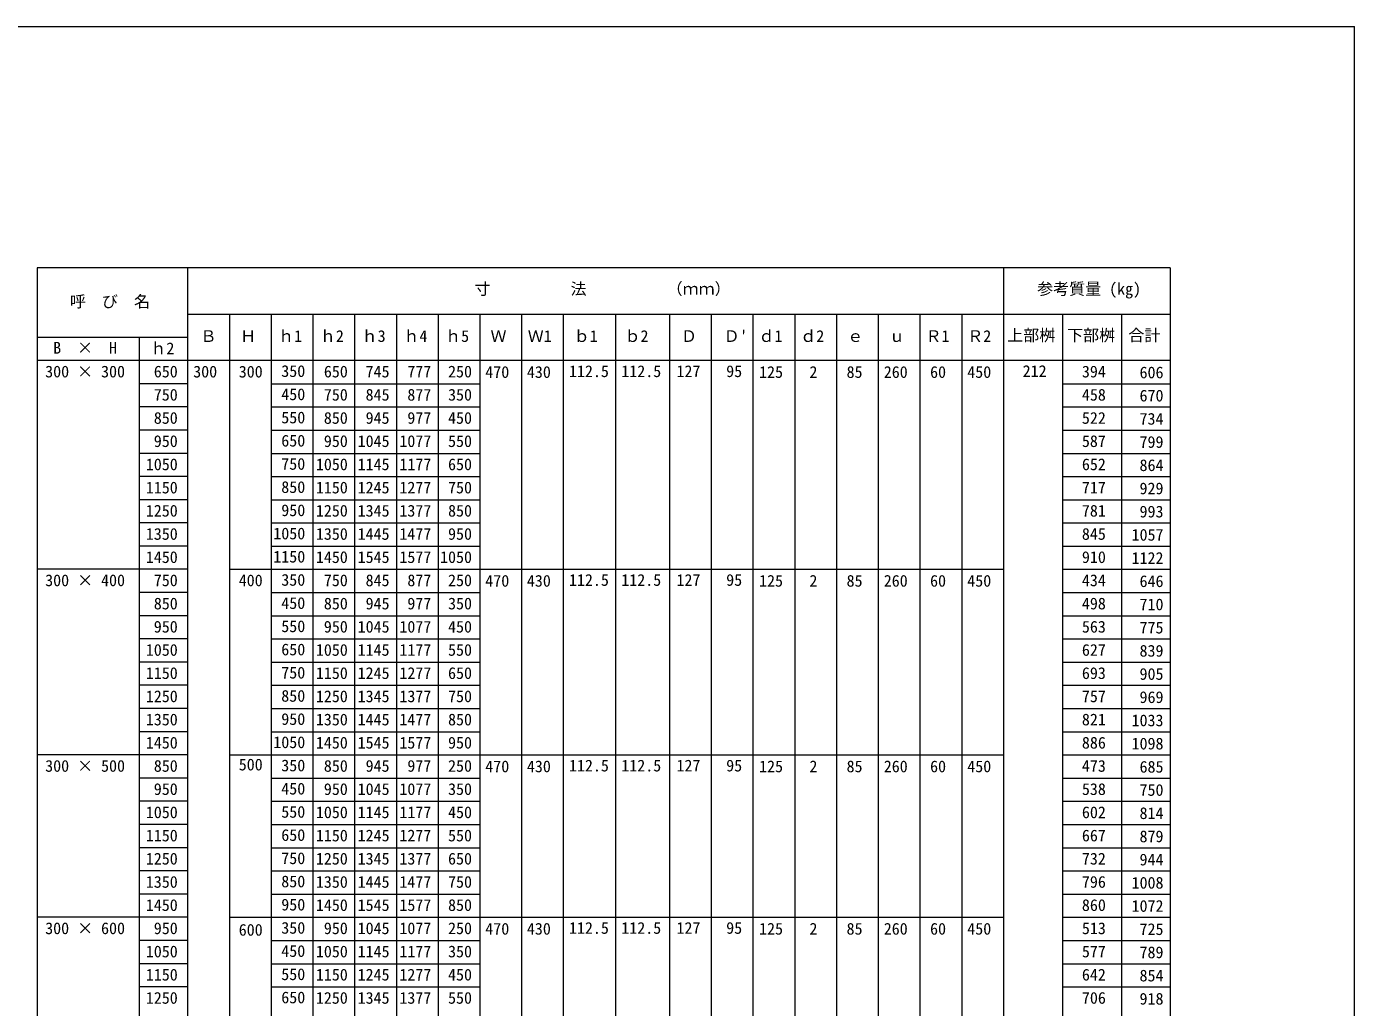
# Model space of a CAD drawing. Units: millimetres at full size; details may follow other scales. Extents: x 50430 to 101606, y 69050 to 91573.
# Drawn here: x 56862 to 60621, y 80015 to 82791 of the extents above; entities that cross this region are included whole.
import ezdxf
from ezdxf.enums import TextEntityAlignment as Align

# ---------------------------------------------------------------- set-up
doc = ezdxf.new("R2010")
doc.units = ezdxf.units.MM
doc.header["$LTSCALE"] = 50
doc.layers.add('寸法表', color=7, linetype='Continuous', lineweight=13)
doc.layers.add('枠', color=7, linetype='Continuous', lineweight=5)
doc.styles.add('ＭＳ ゴシック', font='')
doc.styles.get('ＭＳ ゴシック').set_extended_font_data('MS Gothic')

msp = doc.modelspace()

# ---------------------------------------------------------------- linework, layer by layer
at = {"layer": '寸法表'}
for p, q in [((56891.83, 82108.34), (56891.83, 78759.48)), ((60099.35, 82108.34), (56891.83, 82108.34)), ((57317.83, 82108.34), (57317.83, 78759.48)), ((59627.5, 82108.34), (59627.5, 78759.48)), ((60099.35, 82108.34), (60099.35, 78759.48)), ((57317.83, 81977.02), (60099.35, 81977.02)), ((57436.02, 81977.02), (57436.02, 78759.48)), ((57554.22, 81977.02), (57554.22, 78759.48)), ((57672.42, 81977.02), (57672.42, 78759.48)), ((57790.61, 81977.02), (57790.61, 78759.48)), ((57908.8, 81977.02), (57908.8, 78759.48)), ((58026.96, 81977.02), (58026.96, 78759.48)), ((58145.11, 81977.02), (58145.11, 78759.48)), ((58262.56, 81977.02), (58262.56, 78759.48)), ((58381.15, 81977.02), (58381.15, 78759.48)), ((58528.67, 81977.02), (58528.67, 78759.48)), ((58681.94, 81977.02), (58681.94, 78759.48)), ((58800.14, 81977.02), (58800.14, 78759.48)), ((58918.33, 81977.02), (58918.33, 78759.48)), ((59036.52, 81977.02), (59036.52, 78759.48)), ((59154.72, 81977.02), (59154.72, 78759.48)), ((59272.91, 81977.02), (59272.91, 78759.48)), ((59391.11, 81977.02), (59391.11, 78759.48)), ((59509.3, 81977.02), (59509.3, 78759.48)), ((59794.46, 81977.02), (59794.46, 78759.48)), ((59961.46, 81977.02), (59961.46, 78759.48)), ((57317.83, 81911.35), (56891.83, 81911.35)), ((57180.15, 81911.35), (57180.15, 78759.48)), ((60099.35, 81845.69), (56891.83, 81845.69)), ((57317.83, 81780.03), (57180.15, 81780.03)), ((57554.22, 81780.03), (58145.11, 81780.03)), ((59794.46, 81780.03), (60099.35, 81780.03)), ((57317.83, 81714.36), (57180.15, 81714.36)), ((57554.22, 81714.36), (58145.11, 81714.36)), ((59794.46, 81714.36), (60099.35, 81714.36)), ((57317.83, 81648.7), (57180.15, 81648.7)), ((57554.22, 81648.7), (58145.11, 81648.7)), ((59794.46, 81648.7), (60099.35, 81648.7)), ((57317.83, 81583.04), (57180.15, 81583.04)), ((57554.22, 81583.04), (58145.11, 81583.04)), ((59794.46, 81583.04), (60099.35, 81583.04)), ((57317.83, 81517.37), (57180.15, 81517.37)), ((57554.22, 81517.37), (58145.11, 81517.37)), ((59794.46, 81517.37), (60099.35, 81517.37)), ((57317.83, 81451.71), (57180.15, 81451.71)), ((57554.22, 81451.71), (58145.11, 81451.71)), ((59794.46, 81451.71), (60099.35, 81451.71)), ((57317.83, 81386.04), (57180.15, 81386.04)), ((57554.22, 81386.04), (58145.11, 81386.04)), ((59794.46, 81386.04), (60099.35, 81386.04)), ((57317.83, 81320.38), (57180.15, 81320.38)), ((57554.22, 81320.38), (58145.11, 81320.38)), ((59794.46, 81320.38), (60099.35, 81320.38)), ((57317.83, 81254.72), (56891.83, 81254.72)), ((57436.02, 81254.72), (59627.5, 81254.72)), ((59794.46, 81254.72), (60099.35, 81254.72)), ((57317.83, 81189.05), (57180.15, 81189.05)), ((57554.22, 81189.05), (58145.11, 81189.05)), ((59794.46, 81189.05), (60099.35, 81189.05)), ((57317.83, 81123.39), (57180.15, 81123.39)), ((57554.22, 81123.39), (58145.11, 81123.39)), ((59794.46, 81123.39), (60099.35, 81123.39)), ((57317.83, 81057.72), (57180.15, 81057.72)), ((57554.22, 81057.72), (58145.11, 81057.72)), ((59794.46, 81057.72), (60099.35, 81057.72)), ((57317.83, 80992.06), (57180.15, 80992.06)), ((57554.22, 80992.06), (58145.11, 80992.06)), ((59794.46, 80992.06), (60099.35, 80992.06)), ((57317.83, 80926.4), (57180.15, 80926.4)), ((57554.22, 80926.4), (58145.11, 80926.4)), ((59794.46, 80926.4), (60099.35, 80926.4)), ((57317.83, 80860.73), (57180.15, 80860.73)), ((57554.22, 80860.73), (58145.11, 80860.73)), ((59794.46, 80860.73), (60099.35, 80860.73)), ((57317.83, 80795.07), (57180.15, 80795.07)), ((57554.22, 80795.07), (58145.11, 80795.07)), ((59794.46, 80795.07), (60099.35, 80795.07)), ((57317.83, 80729.4), (56891.83, 80729.4)), ((57436.02, 80729.4), (59627.5, 80729.4)), ((59794.46, 80729.4), (60099.35, 80729.4)), ((57317.83, 80663.74), (57180.15, 80663.74)), ((57554.22, 80663.74), (58145.11, 80663.74)), ((59794.46, 80663.74), (60099.35, 80663.74)), ((57317.83, 80598.08), (57180.15, 80598.08)), ((57554.22, 80598.08), (58145.11, 80598.08)), ((59794.46, 80598.08), (60099.35, 80598.08)), ((57317.83, 80532.41), (57180.15, 80532.41)), ((57554.22, 80532.41), (58145.11, 80532.41)), ((59794.46, 80532.41), (60099.35, 80532.41)), ((57317.83, 80466.75), (57180.15, 80466.75)), ((57554.22, 80466.75), (58145.11, 80466.75)), ((59794.46, 80466.75), (60099.35, 80466.75)), ((57317.83, 80401.08), (57180.15, 80401.08)), ((57554.22, 80401.08), (58145.11, 80401.08)), ((59794.46, 80401.08), (60099.35, 80401.08)), ((57317.83, 80335.42), (57180.15, 80335.42)), ((57554.22, 80335.42), (58145.11, 80335.42)), ((59794.46, 80335.42), (60099.35, 80335.42)), ((57317.83, 80269.76), (56891.83, 80269.76)), ((57436.02, 80269.76), (59627.5, 80269.76)), ((59794.46, 80269.76), (60099.35, 80269.76)), ((57317.83, 80204.09), (57180.15, 80204.09)), ((57554.22, 80204.09), (58145.11, 80204.09)), ((59794.46, 80204.09), (60099.35, 80204.09)), ((57317.83, 80138.43), (57180.15, 80138.43)), ((57554.22, 80138.43), (58145.11, 80138.43)), ((59794.46, 80138.43), (60099.35, 80138.43)), ((57317.83, 80072.76), (57180.15, 80072.76)), ((57554.22, 80072.76), (58145.11, 80072.76)), ((59794.46, 80072.76), (60099.35, 80072.76))]:
    msp.add_line(p, q, dxfattribs=at)
at = {"layer": '枠', "color": 5, "lineweight": 13}
for p in [(52621.16, 82791.08), (60621.16, 77276.8)]:
    msp.add_line(p, (60621.16, 82791.08), dxfattribs=at)

# ---------------------------------------------------------------- texts
at = {"layer": '寸法表', "style": 'ＭＳ ゴシック'}
for s, p in [('寸\u3000\u3000\u3000\u3000\u3000法\u3000\u3000\u3000\u3000\u3000（ｍｍ）', (58129.9, 82022.13)), ('参考質量 (kg)', (59722.74, 82022.13)), ('呼\u3000び\u3000名', (56984.53, 81986.41)), ('Ｂ', (57354.1, 81888.37)), ('Ｈ', (57466.43, 81888.37)), ('ｈ1', (57574.02, 81888.37)), ('ｈ2', (57692.22, 81888.37)), ('ｈ3', (57810.41, 81888.37)), ('ｈ4', (57928.6, 81888.37)), ('ｈ5', (58046.76, 81888.37)), ('Ｗ', (58175.17, 81888.37)), ('Ｗ1', (58280.57, 81888.37)), ('ｂ1', (58410.72, 81888.37)), ('ｂ2', (58554.63, 81888.37)), ('Ｄ', (58714.41, 81888.37)), ("Ｄ'", (58835.19, 81888.37)), ('ｄ1', (58934.02, 81888.37)), ('ｄ2', (59052.22, 81888.37)), ('ｅ', (59185.13, 81888.37)), ('ｕ', (59303.33, 81888.37)), ('Ｒ1', (59406.8, 81888.37)), ('Ｒ2', (59525, 81888.37)), ('上部桝', (59638.11, 81890.64)), ('下部桝', (59807.54, 81890.64)), ('合計', (59980.89, 81890.64)), (' B  ×  H', (56914.45, 81855.23)), ('ｈ2', (57212.21, 81853.67)), ('300 × 300', (56914.45, 81788.01)), (' 650', (57199.39, 81788.01)), ('300', (57333.52, 81787.8)), (' 300', (57439.88, 81787.64)), (' 350', (57560.27, 81789.27)), (' 650', (57680.82, 81788.01)), (' 745', (57799.01, 81788.01)), (' 777', (57917.2, 81788.01)), (' 250', (58032.43, 81788.01)), ('470', (58160.45, 81786.64)), ('430', (58278.25, 81786.64)), ('112.5', (58397.39, 81788.91)), ('112.5', (58545.52, 81788.91)), ('127', (58701.75, 81788.91)), (' 95', (58819.94, 81788.91)), ('125', (58935.56, 81786.64)), ('2', (59078.09, 81786.64)), ('85', (59183.35, 81786.64)), ('260', (59288.61, 81786.64)), ('60', (59419.74, 81786.64)), ('450', (59525, 81786.64)), ('212', (59681.8, 81789.27)), ('394', (59849.56, 81787.97)), (' 750', (57199.39, 81722.34)), (' 450', (57560.27, 81723.61)), (' 750', (57680.82, 81722.34)), (' 845', (57799.01, 81722.34)), (' 877', (57917.2, 81722.34)), (' 350', (58032.43, 81722.34)), ('458', (59849.56, 81722.31)), (' 850', (57199.39, 81656.67)), (' 550', (57560.27, 81657.95)), (' 850', (57680.82, 81656.67)), (' 945', (57799.01, 81656.67)), (' 977', (57917.2, 81656.67)), (' 450', (58032.43, 81656.67)), ('522', (59849.56, 81656.64)), (' 950', (57199.39, 81591.01)), (' 650', (57560.27, 81592.28)), (' 950', (57680.82, 81591.01)), ('1045', (57799.01, 81591.01)), ('1077', (57917.2, 81591.01)), (' 550', (58032.43, 81591.01)), ('587', (59849.56, 81590.98)), ('1050', (57199.39, 81525.34)), (' 750', (57560.27, 81526.62)), ('1050', (57680.82, 81525.34)), ('1145', (57799.01, 81525.34)), ('1177', (57917.2, 81525.34)), (' 650', (58032.43, 81525.34)), ('652', (59849.56, 81525.31)), ('1150', (57199.39, 81459.68)), (' 850', (57560.27, 81460.95)), ('1150', (57680.82, 81459.68)), ('1245', (57799.01, 81459.68)), ('1277', (57917.2, 81459.68)), (' 750', (58032.43, 81459.68)), ('717', (59849.56, 81459.65)), ('1250', (57199.39, 81394.01)), (' 950', (57560.27, 81395.29)), ('1250', (57680.82, 81394.01)), ('1345', (57799.01, 81394.01)), ('1377', (57917.2, 81394.01)), (' 850', (58032.43, 81394.01)), ('781', (59849.56, 81393.99)), ('1350', (57199.39, 81328.35)), ('1050', (57560.27, 81329.62)), ('1350', (57680.82, 81328.35)), ('1445', (57799.01, 81328.35)), ('1477', (57917.2, 81328.35)), (' 950', (58032.43, 81328.35)), ('845', (59849.56, 81328.32)), ('1450', (57199.39, 81262.68)), ('1150', (57560.27, 81263.96)), ('1450', (57680.82, 81262.68)), ('1545', (57799.01, 81262.68)), ('1577', (57917.2, 81262.68)), ('1050', (58032.43, 81262.68)), ('910', (59849.56, 81262.66)), ('300 × 400', (56914.45, 81197.03)), (' 750', (57199.39, 81197.03)), (' 400', (57439.88, 81196.9)), (' 350', (57560.27, 81198.3)), (' 750', (57680.82, 81197.03)), (' 845', (57799.01, 81197.03)), (' 877', (57917.2, 81197.03)), (' 250', (58032.43, 81197.03)), ('470', (58160.45, 81195.66)), ('430', (58278.25, 81195.66)), ('112.5', (58397.39, 81197.94)), ('112.5', (58545.52, 81197.94)), ('127', (58701.75, 81197.94)), (' 95', (58819.94, 81197.94)), ('125', (58935.56, 81195.66)), ('2', (59078.09, 81195.66)), ('85', (59183.35, 81195.66)), ('260', (59288.61, 81195.66)), ('60', (59419.74, 81195.66)), ('450', (59525, 81195.66)), ('434', (59849.56, 81197)), (' 850', (57199.39, 81131.36)), (' 450', (57560.27, 81132.63)), (' 850', (57680.82, 81131.36)), (' 945', (57799.01, 81131.36)), (' 977', (57917.2, 81131.36)), (' 350', (58032.43, 81131.36)), ('498', (59849.56, 81131.33)), (' 950', (57199.39, 81065.7)), (' 550', (57560.27, 81066.97)), (' 950', (57680.82, 81065.7)), ('1045', (57799.01, 81065.7)), ('1077', (57917.2, 81065.7)), (' 450', (58032.43, 81065.7)), ('563', (59849.56, 81065.67)), ('1050', (57199.39, 81000.03)), (' 650', (57560.27, 81001.31)), ('1050', (57680.82, 81000.03)), ('1145', (57799.01, 81000.03)), ('1177', (57917.2, 81000.03)), (' 550', (58032.43, 81000.03)), ('627', (59849.56, 81000)), (' 750', (57560.27, 80935.64)), ('1150', (57199.39, 80934.37)), ('1150', (57680.82, 80934.37)), ('1245', (57799.01, 80934.37)), ('1277', (57917.2, 80934.37)), (' 650', (58032.43, 80934.37)), ('693', (59849.56, 80934.34)), ('1250', (57199.39, 80868.7)), (' 850', (57560.27, 80869.98)), ('1250', (57680.82, 80868.7)), ('1345', (57799.01, 80868.7)), ('1377', (57917.2, 80868.7)), (' 750', (58032.43, 80868.7)), ('757', (59849.56, 80868.68)), ('1350', (57199.39, 80803.04)), (' 950', (57560.27, 80804.31)), ('1350', (57680.82, 80803.04)), ('1445', (57799.01, 80803.04)), ('1477', (57917.2, 80803.04)), (' 850', (58032.43, 80803.04)), ('821', (59849.56, 80803.01)), ('1450', (57199.39, 80737.37)), ('1050', (57560.27, 80738.65)), ('1450', (57680.82, 80737.37)), ('1545', (57799.01, 80737.37)), ('1577', (57917.2, 80737.37)), (' 950', (58032.43, 80737.37)), ('886', (59849.56, 80737.35)), (' 500', (57439.88, 80675.58)), (' 350', (57560.27, 80672.99)), ('112.5', (58397.39, 80672.63)), ('112.5', (58545.52, 80672.63)), ('127', (58701.75, 80672.63)), (' 95', (58819.94, 80672.63)), ('300 × 500', (56914.45, 80671.72)), (' 850', (57199.39, 80671.72)), (' 850', (57680.82, 80671.72)), (' 945', (57799.01, 80671.72)), (' 977', (57917.2, 80671.72)), (' 250', (58032.43, 80671.72)), ('470', (58160.45, 80670.35)), ('430', (58278.25, 80670.35)), ('125', (58935.56, 80670.35)), ('2', (59078.09, 80670.35)), ('85', (59183.35, 80670.35)), ('260', (59288.61, 80670.35)), ('60', (59419.74, 80670.35)), ('450', (59525, 80670.35)), ('473', (59849.56, 80671.68)), (' 950', (57199.39, 80606.05)), (' 450', (57560.27, 80607.32)), (' 950', (57680.82, 80606.05)), ('1045', (57799.01, 80606.05)), ('1077', (57917.2, 80606.05)), (' 350', (58032.43, 80606.05)), ('538', (59849.56, 80606.02)), ('1050', (57199.39, 80540.39)), (' 550', (57560.27, 80541.66)), ('1050', (57680.82, 80540.39)), ('1145', (57799.01, 80540.39)), ('1177', (57917.2, 80540.39)), (' 450', (58032.43, 80540.39)), ('602', (59849.56, 80540.36)), ('1150', (57199.39, 80474.72)), (' 650', (57560.27, 80475.99)), ('1150', (57680.82, 80474.72)), ('1245', (57799.01, 80474.72)), ('1277', (57917.2, 80474.72)), (' 550', (58032.43, 80474.72)), ('667', (59849.56, 80474.69)), ('1250', (57199.39, 80409.05)), (' 750', (57560.27, 80410.33)), ('1250', (57680.82, 80409.05)), ('1345', (57799.01, 80409.05)), ('1377', (57917.2, 80409.05)), (' 650', (58032.43, 80409.06)), ('732', (59849.56, 80409.03)), ('1350', (57199.39, 80343.39)), (' 850', (57560.27, 80344.67)), ('1350', (57680.82, 80343.39)), ('1445', (57799.01, 80343.39)), ('1477', (57917.2, 80343.39)), (' 750', (58032.43, 80343.39)), ('796', (59849.56, 80343.36)), ('1450', (57199.39, 80277.72)), (' 950', (57560.27, 80279)), ('1450', (57680.82, 80277.72)), ('1545', (57799.01, 80277.72)), ('1577', (57917.2, 80277.72)), (' 850', (58032.43, 80277.73)), ('860', (59849.56, 80277.7)), ('300 × 600', (56914.45, 80212.07)), (' 950', (57199.39, 80212.07)), (' 600', (57439.88, 80207.74)), (' 350', (57560.27, 80213.34)), (' 950', (57680.82, 80212.07)), ('1045', (57799.01, 80212.07)), ('1077', (57917.2, 80212.07)), (' 250', (58032.43, 80212.07)), ('470', (58160.45, 80210.7)), ('430', (58278.25, 80210.7)), ('112.5', (58397.39, 80212.98)), ('112.5', (58545.52, 80212.98)), ('127', (58701.75, 80212.98)), (' 95', (58819.94, 80212.98)), ('125', (58935.56, 80210.7)), ('2', (59078.09, 80210.7)), ('85', (59183.35, 80210.7)), ('260', (59288.61, 80210.7)), ('60', (59419.74, 80210.7)), ('450', (59525, 80210.7)), ('513', (59849.56, 80212.04)), ('1050', (57199.39, 80146.4)), (' 450', (57560.27, 80147.68)), ('1050', (57680.82, 80146.4)), ('1145', (57799.01, 80146.4)), ('1177', (57917.2, 80146.4)), (' 350', (58032.43, 80146.4)), ('577', (59849.56, 80146.37)), ('1150', (57199.39, 80080.74)), (' 550', (57560.27, 80082.01)), ('1150', (57680.82, 80080.74)), ('1245', (57799.01, 80080.74)), ('1277', (57917.2, 80080.74)), (' 450', (58032.43, 80080.74)), ('642', (59849.56, 80080.71)), ('1250', (57199.39, 80015.07)), (' 650', (57560.27, 80016.35)), ('1250', (57680.82, 80015.07)), ('1345', (57799.01, 80015.07)), ('1377', (57917.2, 80015.07)), (' 550', (58032.43, 80015.07)), ('706', (59849.56, 80015.04))]:
    msp.add_text(s, height=33.23, dxfattribs=at).set_placement(p, align=Align.BOTTOM_LEFT)
for s, p in [('606', (60080.57, 81812.13)), ('670', (60080.57, 81746.47)), ('734', (60080.57, 81680.8)), ('799', (60080.57, 81615.14)), ('864', (60080.57, 81549.47)), ('929', (60080.57, 81483.81)), ('993', (60080.57, 81418.15)), ('1057', (60080.57, 81352.48)), ('1122', (60080.57, 81286.82)), ('646', (60080.57, 81221.16)), ('710', (60080.57, 81155.49)), ('775', (60080.57, 81089.83)), ('839', (60080.57, 81024.16)), ('905', (60080.57, 80958.5)), ('969', (60080.57, 80892.84)), ('1033', (60080.57, 80827.17)), ('1098', (60080.57, 80761.51)), ('685', (60080.57, 80695.84)), ('750', (60080.57, 80630.18)), ('814', (60080.57, 80564.52)), ('879', (60080.57, 80498.85)), ('944', (60080.57, 80433.19)), ('1008', (60080.57, 80367.52)), ('1072', (60080.57, 80301.86)), ('725', (60080.57, 80236.19)), ('789', (60080.57, 80170.53)), ('854', (60080.57, 80104.87)), ('918', (60080.57, 80039.2))]:
    msp.add_text(s, height=33.23, dxfattribs=at).set_placement(p, align=Align.MIDDLE_RIGHT)

doc.saveas('drawing.dxf')
